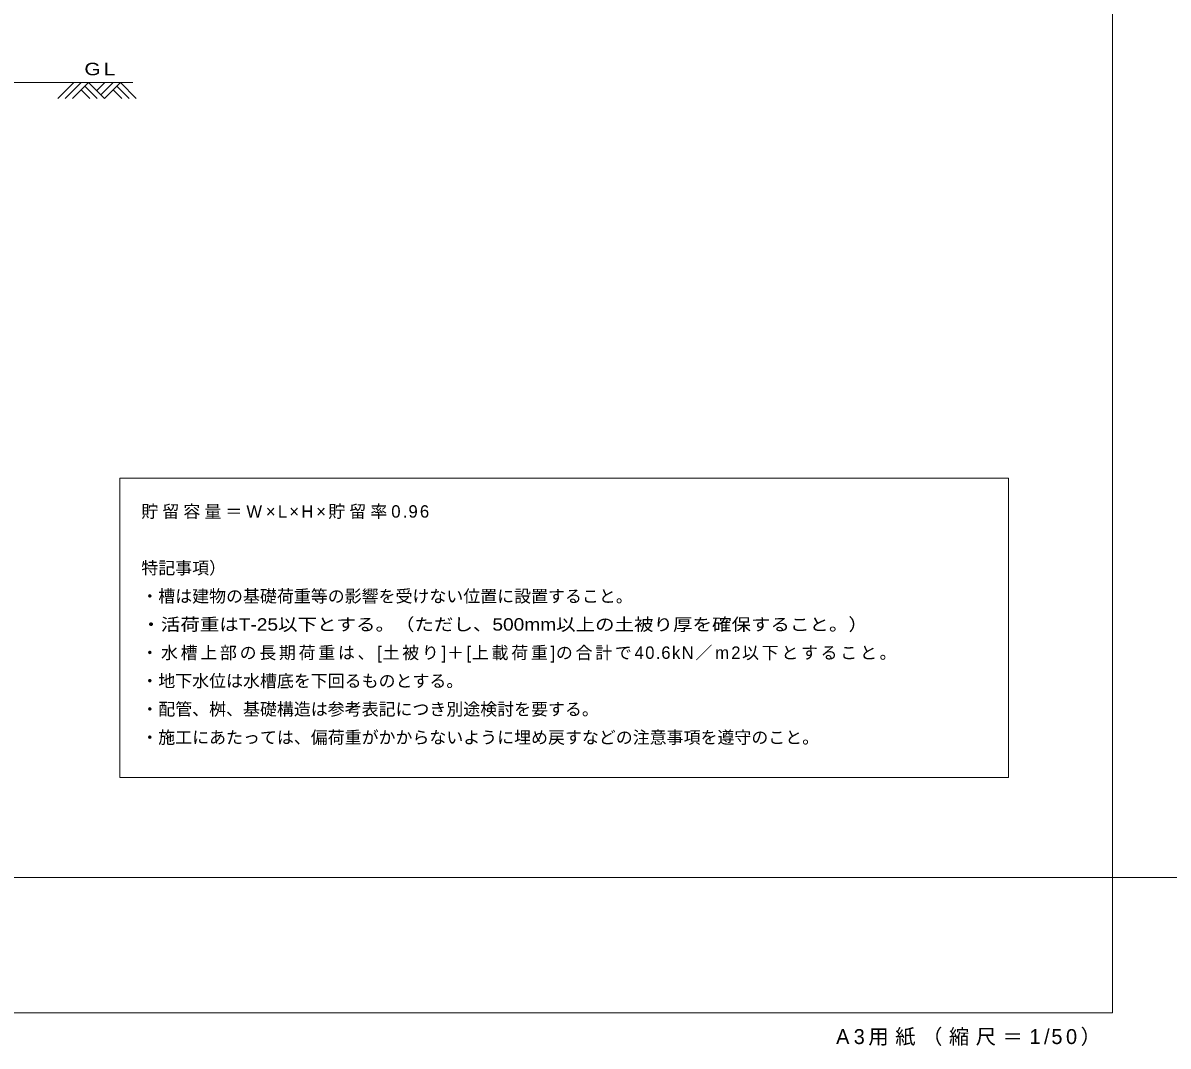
# Model space of a CAD drawing. Units: millimetres, scale not verified. Extents: x 0 to 41050, y -244 to 28700.
# Drawn here: x 12963 to 21410, y -244 to 7303 of the extents above; entities that cross this region are included whole.
import ezdxf
from ezdxf.enums import TextEntityAlignment as Align

# ---------------------------------------------------------------- set-up
doc = ezdxf.new("R2010")
doc.units = ezdxf.units.MM
doc.header["$LTSCALE"] = 50
doc.linetypes.add('USER1', pattern=[6.35, 3.175, -0.635, 0.635, -0.635, 0.635, -0.635])
doc.layers.add('DEFPOINTS_3', color=7, linetype='Continuous')
for name, color, linetype, lineweight in [('P03-附帯工事', 7, 'USER1', 15), ('P05-文字注釈', 7, 'Continuous', 20), ('V-nasSTD', 7, 'Continuous', 13)]:
    doc.layers.add(name, color=color, linetype=linetype, lineweight=lineweight)
doc.styles.add('標準ベクトル', font='')
doc.styles.get('標準ベクトル').set_extended_font_data('標準ベクトル')

msp = doc.modelspace()

# ---------------------------------------------------------------- linework, layer by layer
at = {"layer": 'P03-附帯工事', "linetype": 'Continuous', "lineweight": 13}
for p, q in [((13774.92, 6862.39), (2094.26, 6862.39)), ((13220.55, 6744.56), (13338.38, 6862.39)), ((13274.32, 6744.56), (13392.15, 6862.39)), ((13328.09, 6744.56), (13445.92, 6862.39)), ((13445.92, 6862.39), (13563.75, 6744.56)), ((13506.4, 6801.91), (13566.87, 6862.39)), ((13536.86, 6771.45), (13627.81, 6862.39)), ((13563.75, 6744.56), (13681.58, 6862.39)), ((13681.58, 6862.39), (13799.41, 6744.56)), ((13392.15, 6808.62), (13456.21, 6744.56)), ((13419.03, 6835.51), (13509.98, 6744.56)), ((13627.81, 6808.62), (13691.86, 6744.56)), ((13654.69, 6835.51), (13745.64, 6744.56))]:
    msp.add_line(p, q, dxfattribs=at)
at = {"layer": 'P05-文字注釈'}
for points in [[(0, 14850), (21000, 14850), (21000, 0), (0, 0)], [(13678.84, 3946), (20234.08, 3946), (20234.08, 1736.88), (13678.84, 1736.88)]]:
    msp.add_lwpolyline(points, close=True, dxfattribs=at)
at = {"layer": 'V-nasSTD'}
msp.add_line((1000, 1000), (41050, 1000), dxfattribs=at)

# ---------------------------------------------------------------- texts
at = {"layer": 'DEFPOINTS_3', "insert": (18961.7, -119.17), "char_height": 110, "attachment_point": 1, "style": '標準ベクトル'}
msp.add_mtext('\\T1.32;A3用紙（縮尺＝1/50）', dxfattribs=at)
at = {"layer": 'P05-文字注釈', "style": '標準ベクトル'}
for s, p in [('特記事項）', (13836.48, 3328.52)), ('・槽は建物の基礎荷重等の影響を受けない位置に設置すること。', (13836.48, 3120.18)), ('・地下水位は水槽底を下回るものとする。', (13836.48, 2495.18)), ('・配管、桝、基礎構造は参考表記につき別途検討を要する。', (13836.48, 2286.85)), ('・施工にあたっては、偏荷重がかからないように埋め戻すなどの注意事項を遵守のこと。', (13836.48, 2078.52))]:
    msp.add_text(s, height=91.64, dxfattribs=at).set_placement(p, align=Align.TOP_LEFT)
at = {"layer": 'P05-文字注釈', "style": '標準ベクトル', "width": 1.15}
msp.add_text('・活荷重はT-25以下とする。（ただし、500mm以上の土被り厚を確保すること。）', height=91.64, dxfattribs=at).set_placement((13836.48, 2911.85), align=Align.TOP_LEFT)
at = {"layer": 'P05-文字注釈', "char_height": 91.64, "attachment_point": 1, "style": '標準ベクトル'}
for s, insert in [('\\T1.2;\\W1.25;GL', (13416.48, 7008.54)), ('\\T1.24;貯留容量＝W×L×H×貯留率0.96', (13836.48, 3745.18)), ('\\T1.16;・水槽上部の長期荷重は、[土被り]＋[上載荷重]の合計で40.6kN／m2以下とすること。', (13836.48, 2703.52))]:
    msp.add_mtext(s, dxfattribs=dict(at, insert=insert))

doc.saveas('drawing.dxf')
